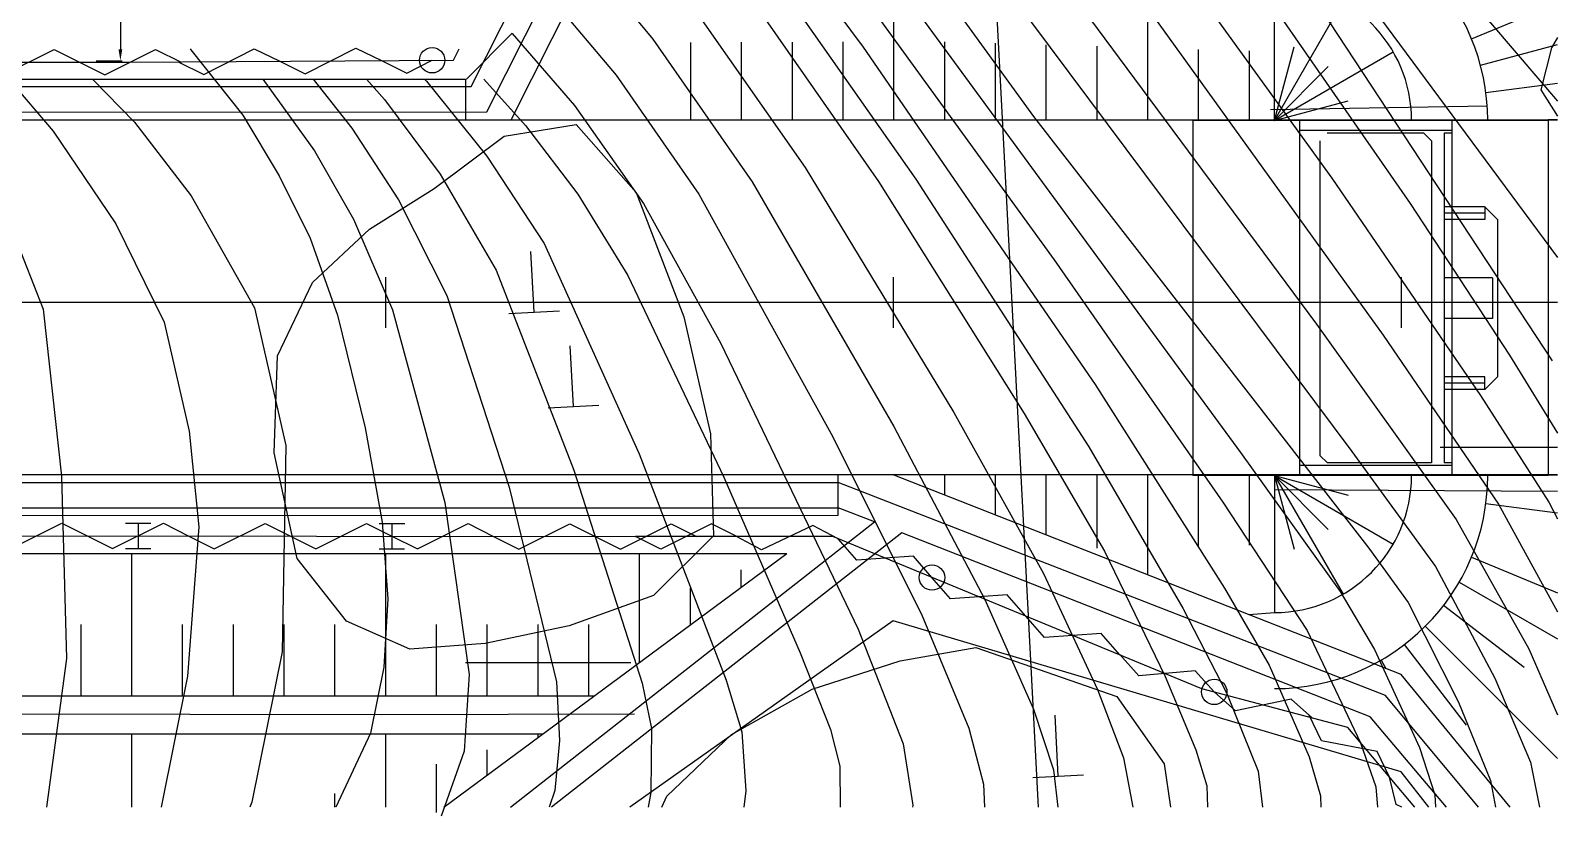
# Model space of a CAD drawing. Extents: x -149224 to -148798, y -3737 to -3590.
# Drawn here: x -148858.3 to -148797.8, y -3701.8 to -3670.8 of the extents above; entities that cross this region are included whole.
import ezdxf

# ---------------------------------------------------------------- set-up
doc = ezdxf.new("R2010")
doc.units = 0
doc.header["$MEASUREMENT"] = 0
doc.layers.get('DEFPOINTS').update_dxf_attribs({"linetype": 'CONTINUOUS'})
doc.layers.add('TZ-BASE', color=253, linetype='CONTINUOUS')
doc.layers.add('TZ-DIMS', color=1, linetype='CONTINUOUS')
doc.styles.get("Standard").update_dxf_attribs({"font": 'GulimChe.ttf'})
doc.linetypes.add('I_LINE', pattern='A,3.5,["I",Standard,S=1,R=0,X=-1,Y=-0.5],3.5', length=7)
doc.dimstyles.new('D150', dxfattribs={"dimscale": 0.15, "dimtxt": 3, "dimasz": 3, "dimexe": 0.5, "dimexo": 0.5, "dimgap": 0.5, "dimtad": 1, "dimdec": 0, "dimzin": 1, "dimdsep": 46, "dimlunit": 6, "dimtxsty": 'Standard', "dimcen": 1, "dimclrd": 1, "dimclre": 1, "dimclrt": 3, "dimadec": 0, "dimazin": 0, "dimtfac": 1, "dimtdec": 0, "dimtix": 1, "dimtmove": 2, "dimatfit": 3, "dimfxl": 0, "dimtvp": 2, "dimlwd": -1, "dimlwe": -1, "dimarcsym": 0})

# ---------------------------------------------------------------- blocks, each defined once
blk = doc.blocks.new('*D22')
at = {"layer": 'DEFPOINTS', "color": 0, "linetype": 'ByBlock'}
for p in [(-148855.749, -3665.822, -302.872), (-148855.749, -3672.022, -302.872), (-148854.724, -3672.022)]:
    blk.add_point(p, dxfattribs=at)
at = {"layer": 'TZ-DIMS', "color": 1, "linetype": 'ByBlock'}
for p, q in [((-148855.674, -3665.822), (-148854.649, -3665.822)), ((-148854.724, -3666.272), (-148854.724, -3671.572)), ((-148855.674, -3672.022), (-148854.649, -3672.022))]:
    blk.add_line(p, q, dxfattribs=at)
for points in [[(-148854.799, -3666.272), (-148854.649, -3666.272), (-148854.724, -3665.822)], [(-148854.799, -3671.572), (-148854.649, -3671.572), (-148854.724, -3672.022)]]:
    blk.add_solid(points, dxfattribs=at)
at = {"layer": 'TZ-DIMS', "color": 3, "linetype": 'ByBlock', "insert": (-148855.03, -3668.922), "char_height": 0.45, "attachment_point": 5, "rotation": 90}
blk.add_mtext('6.2', dxfattribs=at)

msp = doc.modelspace()

# ---------------------------------------------------------------- linework, layer by layer
at = {"layer": 'TZ-BASE'}
for p, q in [((-148818.563, -3701.439), (-148822.637, -3623.439)), ((-148840.91, -3673.04), (-148825.531, -3642.476)), ((-148840.293, -3674.04), (-148824.91, -3643.467)), ((-148839.328, -3674.346), (-148824.29, -3644.459)), ((-148825.847, -3657.814, 108), (-148807.61, -3682.409, 108)), ((-148827.392, -3659.035, 109), (-148806.219, -3687.42, 109)), ((-148829.08, -3660.007, 110), (-148818.758, -3674.213, 110)), ((-148830.22, -3660.701, 111), (-148810.604, -3687.464, 111)), ((-148831.314, -3661.412, 112), (-148817.945, -3679.868, 112)), ((-148832.544, -3661.951, 113), (-148825.467, -3671.485, 113)), ((-148816.39, -3663.649, 106), (-148807.013, -3676.643, 106)), ((-148838.007, -3666.062, 117), (-148833.752, -3671.166, 117)), ((-148824.273, -3668.161), (-148824.273, -3674.377)), ((-148814.273, -3668.566), (-148814.273, -3674.377)), ((-148808.454, -3668.447, 104), (-148798.329, -3683.845, 104)), ((-148838.273, -3668.947, 118), (-148835.204, -3672.592, 118)), ((-148830.133, -3669.215, 115), (-148824.873, -3676.781, 115)), ((-148810.087, -3668.751, 105), (-148803.932, -3677.649, 105)), ((-148809.273, -3674.371), (-148809.273, -3668.971)), ((-148802.088, -3668.962, 102), (-148798.122, -3673.61, 102)), ((-148832.271, -3669.775, 116), (-148827.755, -3676.233, 116)), ((-148828.205, -3669.848, 114), (-148823.4, -3676.689, 114)), ((-148809.273, -3674.371), (-148806.573, -3669.694)), ((-148801.513, -3671.156), (-148797.817, -3669.625)), ((-148814.068, -3670.23, 107), (-148804.988, -3682.84, 107)), ((-148805.137, -3670.307, 103), (-148798.122, -3679.775, 103)), ((-148839.288, -3670.936), (-148841.091, -3672.74)), ((-148839.288, -3670.941, 119), (-148836.841, -3673.782, 119)), ((-148798.122, -3671.102, 100.249), (-148798.365, -3671.516, 100.249)), ((-148859.335, -3672.573), (-148857.335, -3671.575)), ((-148857.335, -3671.575), (-148856.335, -3672.075)), ((-148855.335, -3672.576), (-148853.335, -3671.577)), ((-148853.335, -3671.577), (-148852.335, -3672.078)), ((-148851.978, -3671.552, 125), (-148851.947, -3671.584, 125)), ((-148851.947, -3671.584, 125), (-148849.907, -3674.16, 125)), ((-148851.444, -3672.557), (-148849.45, -3671.545)), ((-148849.45, -3671.545), (-148848.447, -3672.039)), ((-148847.444, -3672.532), (-148845.45, -3671.52)), ((-148845.45, -3671.52), (-148844.447, -3672.013)), ((-148841.611, -3671.996), (-148841.387, -3671.552)), ((-148833.752, -3671.166, 117), (-148829.837, -3676.798, 117)), ((-148832.273, -3671.295), (-148832.273, -3674.378)), ((-148830.273, -3671.29), (-148830.273, -3674.378)), ((-148828.273, -3671.285), (-148828.273, -3674.377)), ((-148826.273, -3671.279), (-148826.273, -3674.377)), ((-148825.467, -3671.485, 113), (-148816.339, -3684.784, 113)), ((-148822.273, -3671.269), (-148822.273, -3674.377)), ((-148820.273, -3671.33), (-148820.273, -3674.377)), ((-148818.273, -3671.39), (-148818.273, -3674.377)), ((-148816.273, -3671.451), (-148816.273, -3674.377)), ((-148814.273, -3671.512), (-148814.273, -3674.377)), ((-148812.273, -3671.572), (-148812.273, -3674.377)), ((-148810.273, -3671.633), (-148810.273, -3674.377)), ((-148809.273, -3674.371), (-148808.497, -3671.473)), ((-148809.273, -3674.371), (-148804.597, -3671.67)), ((-148801.159, -3672.196), (-148798.122, -3671.382)), ((-148798.365, -3671.516, 100.249), (-148798.786, -3673.171, 100.249)), ((-148918.122, -3672.036), (-148854.447, -3672.076)), ((-148856.335, -3672.075), (-148855.335, -3672.576)), ((-148854.447, -3672.076), (-148841.611, -3671.996)), ((-148852.447, -3672.064), (-148851.444, -3672.557)), ((-148848.447, -3672.039), (-148847.444, -3672.532)), ((-148844.447, -3672.013), (-148843.444, -3672.507)), ((-148843.444, -3672.507), (-148842.447, -3672.001)), ((-148809.273, -3674.371), (-148807.152, -3672.249)), ((-148918.122, -3672.744), (-148841.13, -3672.74)), ((-148859.112, -3672.74, 127), (-148857.37, -3674.793, 127)), ((-148855.82, -3672.74, 126), (-148854.17, -3674.437, 126)), ((-148849.108, -3672.74, 124), (-148847.08, -3675.575, 124)), ((-148847.13, -3672.74, 123), (-148845.607, -3674.684, 123)), ((-148845.031, -3672.74, 122), (-148844.317, -3673.546, 122)), ((-148842.747, -3672.74, 121), (-148842.673, -3672.819, 121)), ((-148842.673, -3672.819, 121), (-148840.289, -3675.781, 121)), ((-148841.13, -3672.74), (-148841.13, -3674.346)), ((-148840.404, -3672.74, 120), (-148838.773, -3674.575, 120)), ((-148835.204, -3672.592, 118), (-148831.949, -3677.286, 118)), ((-148800.945, -3673.274), (-148798.122, -3672.902)), ((-148918.122, -3673.044), (-148840.91, -3673.04)), ((-148798.786, -3673.171, 100.249), (-148798.122, -3674.204, 100.249)), ((-148918.122, -3674.044), (-148840.293, -3674.04)), ((-148844.317, -3673.546, 122), (-148842.135, -3676.497, 122)), ((-148836.841, -3673.782, 119), (-148834.124, -3677.648, 119)), ((-148809.422, -3673.937), (-148800.877, -3673.791)), ((-148809.273, -3674.371), (-148806.375, -3673.594)), ((-148918.122, -3674.35), (-148798.122, -3674.344)), ((-148854.17, -3674.437, 126), (-148851.937, -3677.347, 126)), ((-148849.907, -3674.16, 125), (-148848.465, -3676.557, 125)), ((-148845.607, -3674.684, 123), (-148843.773, -3677.504, 123)), ((-148839.613, -3674.987, 121.307), (-148836.775, -3674.537, 121.307)), ((-148838.773, -3674.575, 120), (-148836.706, -3677.275, 120)), ((-148836.775, -3674.537, 121.307), (-148834.417, -3677.214, 121.307)), ((-148818.758, -3674.213, 110), (-148805.559, -3691.235, 110)), ((-148798.49, -3674.375), (-148812.49, -3674.376)), ((-148812.49, -3674.376), (-148812.489, -3688.376)), ((-148808.29, -3674.375), (-148808.289, -3688.375)), ((-148802.29, -3674.375), (-148802.289, -3688.375)), ((-148798.49, -3674.338), (-148798.122, -3674.338)), ((-148798.49, -3674.375), (-148798.489, -3688.375)), ((-148857.37, -3674.793, 127), (-148854.908, -3678.448, 127)), ((-148842.36, -3677.06, 121.307), (-148839.613, -3674.987, 121.307)), ((-148802.29, -3674.775), (-148808.29, -3674.775)), ((-148807.49, -3675.175), (-148807.489, -3687.575)), ((-148803.39, -3674.875), (-148807.19, -3674.875)), ((-148803.09, -3675.175), (-148803.39, -3674.875)), ((-148803.09, -3675.175), (-148803.089, -3687.875)), ((-148802.59, -3674.875), (-148802.589, -3687.875)), ((-148802.29, -3674.875), (-148802.59, -3674.875)), ((-148847.08, -3675.575, 124), (-148845.544, -3678.259, 124)), ((-148840.289, -3675.781, 121), (-148838.035, -3679.23, 121)), ((-148842.135, -3676.497, 122), (-148839.92, -3680.278, 122)), ((-148827.755, -3676.233, 116), (-148821.904, -3685.892, 116)), ((-148848.465, -3676.557, 125), (-148847.252, -3679.02, 125)), ((-148844.913, -3678.664, 121.307), (-148842.36, -3677.06, 121.307)), ((-148829.837, -3676.798, 117), (-148824.269, -3686.435, 117)), ((-148824.873, -3676.781, 115), (-148819.128, -3685.924, 115)), ((-148823.4, -3676.689, 114), (-148816.588, -3687.24, 114)), ((-148807.013, -3676.643, 106), (-148801.155, -3685.212, 106)), ((-148851.937, -3677.347, 126), (-148849.436, -3681.758, 126)), ((-148843.773, -3677.504, 123), (-148841.862, -3681.278, 123)), ((-148836.706, -3677.275, 120), (-148834.742, -3680.486, 120)), ((-148834.417, -3677.214, 121.307), (-148832.527, -3682.111, 121.307)), ((-148834.124, -3677.648, 119), (-148831.071, -3683.17, 119)), ((-148831.949, -3677.286, 118), (-148826.669, -3686.849, 118)), ((-148803.932, -3677.649, 105), (-148800.01, -3683.622, 105)), ((-148859.289, -3677.921, 128), (-148857.761, -3681.814, 128)), ((-148845.544, -3678.259, 124), (-148844.001, -3681.843, 124)), ((-148800.99, -3677.775), (-148802.59, -3677.775)), ((-148800.989, -3678.025), (-148802.589, -3678.025)), ((-148800.989, -3678.275), (-148802.589, -3678.275)), ((-148800.99, -3677.775), (-148800.989, -3678.275)), ((-148800.489, -3678.275), (-148800.99, -3677.775)), ((-148800.489, -3678.275), (-148800.489, -3684.475)), ((-148854.908, -3678.448, 127), (-148853.002, -3682.323, 127)), ((-148847.152, -3680.764, 121.307), (-148844.913, -3678.664, 121.307)), ((-148847.252, -3679.02, 125), (-148846.178, -3682.05, 125)), ((-148838.431, -3681.93, 121.194), (-148838.556, -3679.533, 121.194)), ((-148838.035, -3679.23, 121), (-148834.286, -3687.515, 121)), ((-148817.945, -3679.868, 112), (-148811.301, -3689.423, 112)), ((-148848.534, -3683.65, 121.307), (-148847.152, -3680.764, 121.307)), ((-148844.288, -3680.552), (-148844.288, -3682.552)), ((-148839.92, -3680.278, 122), (-148836.86, -3688.157, 122)), ((-148834.742, -3680.486, 120), (-148830.953, -3688.438, 120)), ((-148824.288, -3680.552), (-148824.288, -3682.552)), ((-148804.288, -3680.552), (-148804.288, -3682.552)), ((-148800.689, -3680.575), (-148802.589, -3680.575)), ((-148800.689, -3680.575), (-148800.689, -3682.175)), ((-148841.862, -3681.278, 123), (-148839.407, -3688.827, 123)), ((-148798.122, -3681.552), (-148918.122, -3681.552)), ((-148857.761, -3681.814, 128), (-148857.039, -3688.399, 128)), ((-148849.436, -3681.758, 126), (-148848.206, -3687.181, 126)), ((-148844.001, -3681.843, 124), (-148841.952, -3689.437, 124)), ((-148839.43, -3681.982, 121.194), (-148837.432, -3681.878, 121.194)), ((-148853.002, -3682.323, 127), (-148852.02, -3686.623, 127)), ((-148846.178, -3682.05, 125), (-148845.081, -3686.488, 125)), ((-148832.527, -3682.111, 121.307), (-148831.481, -3686.731, 121.307)), ((-148807.61, -3682.409, 108), (-148802.121, -3690.099, 108)), ((-148800.689, -3682.175), (-148802.589, -3682.175)), ((-148831.071, -3683.17, 119), (-148825.661, -3694.427, 119)), ((-148804.988, -3682.84, 107), (-148800.448, -3689.496, 107)), ((-148848.665, -3687.479, 121.307), (-148848.534, -3683.65, 121.307)), ((-148836.882, -3685.651, 121.175), (-148837.007, -3683.254, 121.175)), ((-148800.01, -3683.622, 105), (-148798.122, -3686.703, 105)), ((-148816.339, -3684.784, 113), (-148811.239, -3692.808, 113)), ((-148800.989, -3684.475), (-148802.589, -3684.475)), ((-148800.989, -3684.725), (-148802.589, -3684.725)), ((-148800.989, -3684.975), (-148802.589, -3684.975)), ((-148800.989, -3684.975), (-148800.989, -3684.475)), ((-148800.489, -3684.475), (-148800.989, -3684.975)), ((-148837.88, -3685.703, 121.175), (-148835.883, -3685.599, 121.175)), ((-148801.155, -3685.212, 106), (-148798.469, -3689.426, 106)), ((-148821.904, -3685.892, 116), (-148818.374, -3692.235, 116)), ((-148819.128, -3685.924, 115), (-148815.965, -3691.357, 115)), ((-148852.02, -3686.623, 127), (-148851.635, -3690.388, 127)), ((-148845.081, -3686.488, 125), (-148844.42, -3690.205, 125)), ((-148831.481, -3686.731, 121.307), (-148831.37, -3690.753, 121.307)), ((-148824.269, -3686.435, 117), (-148820.675, -3693.253, 117)), ((-148848.206, -3687.181, 126), (-148848.348, -3695.324, 126)), ((-148826.669, -3686.849, 118), (-148823.147, -3693.907, 118)), ((-148816.588, -3687.24, 114), (-148812.881, -3693.6, 114)), ((-148806.219, -3687.42, 109), (-148802.925, -3691.955, 109)), ((-148847.764, -3691.644, 121.307), (-148848.665, -3687.479, 121.307)), ((-148834.286, -3687.515, 121), (-148830.87, -3696.443, 121)), ((-148810.604, -3687.464, 111), (-148806.682, -3692.941, 111)), ((-148802.289, -3687.975), (-148808.289, -3687.975)), ((-148807.489, -3687.575), (-148807.189, -3687.875)), ((-148803.089, -3687.875), (-148807.189, -3687.875)), ((-148802.289, -3687.875), (-148802.589, -3687.875)), ((-148798.122, -3688.338), (-148918.122, -3688.344)), ((-148857.039, -3688.399, 128), (-148856.853, -3695.579, 128)), ((-148836.86, -3688.157, 122), (-148834.172, -3696.555, 122)), ((-148830.953, -3688.438, 120), (-148827.948, -3695.365, 120)), ((-148826.45, -3689.939), (-148826.45, -3688.339)), ((-148804.287, -3696.208), (-148824.287, -3688.339)), ((-148822.273, -3688.371), (-148822.272, -3689.132)), ((-148820.273, -3688.371), (-148820.272, -3689.919)), ((-148818.273, -3688.371), (-148818.272, -3690.705)), ((-148816.273, -3688.37), (-148816.272, -3691.233)), ((-148814.273, -3688.37), (-148814.272, -3691.192)), ((-148814.273, -3688.37), (-148814.272, -3692.279)), ((-148798.489, -3688.375), (-148812.489, -3688.376)), ((-148812.273, -3688.37), (-148812.272, -3691.151)), ((-148810.273, -3688.37), (-148810.272, -3691.111)), ((-148809.272, -3688.371), (-148806.375, -3689.147)), ((-148809.272, -3688.371), (-148804.596, -3691.07)), ((-148809.272, -3688.371), (-148807.151, -3690.492)), ((-148809.272, -3688.371), (-148806.572, -3693.047)), ((-148809.272, -3688.371), (-148808.496, -3691.268)), ((-148809.272, -3688.371), (-148809.272, -3693.771)), ((-148798.489, -3688.338), (-148798.122, -3688.338)), ((-148918.122, -3688.644), (-148826.45, -3688.639)), ((-148839.407, -3688.827, 123), (-148837.547, -3696.506, 123)), ((-148804.894, -3697.044), (-148826.45, -3688.639)), ((-148809.24, -3688.922), (-148798.122, -3688.991)), ((-148893.785, -3689.643), (-148826.45, -3689.639)), ((-148841.952, -3689.437, 124), (-148840.982, -3696.212, 124)), ((-148825.021, -3690.201), (-148826.45, -3689.639)), ((-148825.021, -3690.201), (-148826.45, -3689.639)), ((-148811.301, -3689.423, 112), (-148807.989, -3694.477, 112)), ((-148800.944, -3689.467), (-148798.122, -3689.838)), ((-148800.448, -3689.496, 107), (-148798.122, -3693.74, 107)), ((-148798.469, -3689.426, 106), (-148798.122, -3690.079, 106)), ((-148893.784, -3689.943), (-148826.45, -3689.939)), ((-148859.029, -3691.246), (-148857.028, -3690.249)), ((-148857.028, -3690.249), (-148856.029, -3690.75)), ((-148855.029, -3691.251), (-148853.028, -3690.254)), ((-148854.528, -3690.252), (-148853.528, -3690.253)), ((-148854.028, -3690.252), (-148854.029, -3691.252)), ((-148853.028, -3690.254), (-148852.029, -3690.755)), ((-148851.635, -3690.388, 127), (-148852.085, -3696.277, 127)), ((-148851.029, -3691.256), (-148849.028, -3690.258)), ((-148849.028, -3690.258), (-148848.029, -3690.76)), ((-148847.029, -3691.261), (-148845.028, -3690.263)), ((-148845.028, -3690.263), (-148844.029, -3690.765)), ((-148844.528, -3690.264), (-148843.528, -3690.265)), ((-148844.42, -3690.205, 125), (-148844.185, -3693.234, 125)), ((-148844.028, -3690.265), (-148844.029, -3691.265)), ((-148843.029, -3691.266), (-148841.028, -3690.268)), ((-148841.028, -3690.268), (-148840.029, -3690.77)), ((-148839.365, -3701.439), (-148825.02, -3690.2)), ((-148839.029, -3691.271), (-148837.028, -3690.273)), ((-148837.028, -3690.273), (-148836.029, -3690.775)), ((-148835.029, -3691.276), (-148833.028, -3690.278)), ((-148831.44, -3690.278), (-148833.441, -3691.277)), ((-148833.028, -3690.278), (-148832.029, -3690.779)), ((-148830.441, -3690.778), (-148831.44, -3690.278)), ((-148827.447, -3690.345), (-148829.468, -3691.3)), ((-148826.458, -3690.867), (-148827.447, -3690.345)), ((-148802.121, -3690.099, 108), (-148799.255, -3695.205, 108)), ((-148918.122, -3690.673), (-148834.441, -3690.776)), ((-148856.029, -3690.75), (-148855.029, -3691.251)), ((-148852.029, -3690.755), (-148851.029, -3691.256)), ((-148848.029, -3690.76), (-148847.029, -3691.261)), ((-148844.029, -3690.765), (-148843.029, -3691.266)), ((-148840.029, -3690.77), (-148839.029, -3691.271)), ((-148823.942, -3690.626), (-148837.744, -3701.439)), ((-148836.029, -3690.775), (-148835.029, -3691.276)), ((-148826.671, -3690.779), (-148834.441, -3690.776)), ((-148833.441, -3691.277), (-148834.441, -3690.776)), ((-148831.37, -3690.753, 121.307), (-148833.726, -3693.096, 121.307)), ((-148829.468, -3691.3), (-148830.457, -3690.778)), ((-148812.126, -3696.775), (-148826.671, -3690.779)), ((-148825.724, -3691.711), (-148826.458, -3690.867)), ((-148805.502, -3697.879), (-148823.942, -3690.626)), ((-148918.122, -3691.444), (-148828.477, -3691.439)), ((-148854.529, -3691.252), (-148853.529, -3691.253)), ((-148854.287, -3691.441), (-148854.287, -3697.05)), ((-148845.819, -3694.107, 121.307), (-148847.764, -3691.644, 121.307)), ((-148844.529, -3691.264), (-148843.529, -3691.265)), ((-148844.287, -3691.44), (-148844.287, -3697.05)), ((-148841.988, -3701.439), (-148828.477, -3691.439)), ((-148834.287, -3691.44), (-148834.287, -3695.739)), ((-148823.494, -3691.548), (-148825.724, -3691.711)), ((-148822.76, -3692.392), (-148823.494, -3691.548)), ((-148815.965, -3691.357, 115), (-148813.581, -3696.288, 115)), ((-148805.559, -3691.235, 110), (-148804.003, -3693.373, 110)), ((-148801.512, -3691.585), (-148798.122, -3692.989)), ((-148830.287, -3692.09), (-148830.287, -3692.779)), ((-148818.374, -3692.235, 116), (-148816.239, -3696.804, 116)), ((-148802.925, -3691.955, 109), (-148800.589, -3696.358, 109)), ((-148832.287, -3692.808), (-148832.287, -3694.259)), ((-148822.026, -3693.235), (-148822.76, -3692.392)), ((-148811.239, -3692.808, 113), (-148809.48, -3695.841, 113)), ((-148801.998, -3692.57), (-148798.122, -3694.808)), ((-148844.185, -3693.234, 125), (-148844.344, -3695.928, 125)), ((-148833.726, -3693.096, 121.307), (-148837.046, -3694.293, 121.307)), ((-148819.796, -3693.072), (-148822.026, -3693.235)), ((-148820.675, -3693.253, 117), (-148818.767, -3697.584, 117)), ((-148819.062, -3693.916), (-148819.796, -3693.072)), ((-148806.682, -3692.941, 111), (-148805.327, -3695.223, 111)), ((-148804.003, -3693.373, 110), (-148802.025, -3697.299, 110)), ((-148823.147, -3693.907, 118), (-148821.307, -3698.335, 118)), ((-148818.328, -3694.759), (-148819.062, -3693.916)), ((-148812.881, -3693.6, 114), (-148811.144, -3696.967, 114)), ((-148810.275, -3693.852), (-148809.272, -3693.771)), ((-148802.608, -3693.484), (-148799.434, -3695.919)), ((-148856.287, -3694.246), (-148856.287, -3697.05)), ((-148852.287, -3694.245), (-148852.287, -3697.05)), ((-148850.287, -3694.245), (-148850.287, -3697.05)), ((-148848.287, -3694.245), (-148848.287, -3697.05)), ((-148846.287, -3694.245), (-148846.287, -3697.05)), ((-148843.326, -3695.219, 121.307), (-148845.819, -3694.107, 121.307)), ((-148842.287, -3694.245), (-148842.287, -3697.05)), ((-148837.046, -3694.293, 121.307), (-148840.359, -3694.998, 121.307)), ((-148840.287, -3694.245), (-148840.287, -3697.05)), ((-148838.287, -3694.245), (-148838.287, -3697.05)), ((-148836.287, -3694.245), (-148836.287, -3697.049)), ((-148824.287, -3694.099), (-148834.66, -3701.439)), ((-148824.287, -3694.099), (-148834.66, -3701.439)), ((-148825.661, -3694.427, 119), (-148823.9, -3698.947, 119)), ((-148804.287, -3700.048), (-148824.287, -3694.099)), ((-148804.287, -3700.048), (-148824.287, -3694.099)), ((-148816.097, -3694.597), (-148818.328, -3694.759)), ((-148815.363, -3695.44), (-148816.097, -3694.597)), ((-148807.989, -3694.477, 112), (-148805.883, -3698.903, 112)), ((-148803.332, -3694.31), (-148798.122, -3699.52)), ((-148840.359, -3694.998, 121.307), (-148843.326, -3695.219, 121.307)), ((-148824.008, -3695.672, 119.25), (-148821.037, -3695.15, 119.25)), ((-148821.037, -3695.15, 119.25), (-148815.48, -3697.081, 119.25)), ((-148805.327, -3695.223, 111), (-148803.557, -3699.095, 111)), ((-148804.158, -3695.035), (-148801.723, -3698.208)), ((-148799.255, -3695.205, 108), (-148798.122, -3697.804, 108)), ((-148856.853, -3695.579, 128), (-148857.628, -3701.439, 128)), ((-148848.348, -3695.324, 126), (-148849.553, -3701.253, 126)), ((-148841.13, -3695.74), (-148834.625, -3695.74)), ((-148827.948, -3695.365, 120), (-148826.758, -3698.388, 120)), ((-148827.478, -3696.792, 119.25), (-148824.008, -3695.672, 119.25)), ((-148814.618, -3696.265), (-148815.364, -3695.432)), ((-148809.48, -3695.841, 113), (-148807.902, -3699.461, 113)), ((-148805.072, -3695.645), (-148804.882, -3695.974)), ((-148852.085, -3696.277, 127), (-148853.12, -3701.439, 127)), ((-148844.344, -3695.928, 125), (-148844.88, -3698.522, 125)), ((-148840.982, -3696.212, 124), (-148841.187, -3699.234, 124)), ((-148830.87, -3696.443, 121), (-148830.248, -3698.468, 121)), ((-148812.391, -3696.07), (-148814.618, -3696.265)), ((-148813.581, -3696.288, 115), (-148812.375, -3699.184, 115)), ((-148811.644, -3696.902), (-148812.391, -3696.07)), ((-148799.983, -3701.439), (-148804.287, -3696.208)), ((-148800.589, -3696.358, 109), (-148799.189, -3699.676, 109)), ((-148918.122, -3697.054), (-148836.057, -3697.049)), ((-148837.547, -3696.506, 123), (-148837.433, -3698.811, 123)), ((-148834.172, -3696.555, 122), (-148833.802, -3698.341, 122)), ((-148830.655, -3698.576, 119.25), (-148827.478, -3696.792, 119.25)), ((-148816.239, -3696.804, 116), (-148815.218, -3699.502, 116)), ((-148815.48, -3697.081, 119.25), (-148813.613, -3699.732, 119.25)), ((-148806.388, -3698.298), (-148812.126, -3696.775)), ((-148810.806, -3697.642), (-148811.644, -3696.902)), ((-148811.144, -3696.967, 114), (-148809.92, -3700.02, 114)), ((-148801.231, -3701.439), (-148804.894, -3697.044)), ((-148818.767, -3697.584, 117), (-148817.976, -3699.977, 117)), ((-148808.617, -3697.189), (-148810.806, -3697.642)), ((-148807.778, -3697.929), (-148808.617, -3697.189)), ((-148802.025, -3697.299, 110), (-148800.762, -3700.39, 110)), ((-148884.255, -3697.732), (-148844.429, -3697.785)), ((-148844.429, -3697.785), (-148834.473, -3697.769)), ((-148817.79, -3700.217, 117.231), (-148817.915, -3697.821, 117.231)), ((-148807.42, -3698.825), (-148807.909, -3697.819)), ((-148803.741, -3701.439), (-148806.388, -3698.298)), ((-148802.497, -3701.439), (-148805.502, -3697.879)), ((-148918.122, -3698.554), (-148838.084, -3698.55)), ((-148854.287, -3698.55), (-148854.287, -3701.439)), ((-148844.88, -3698.522, 125), (-148846.235, -3701.439, 125)), ((-148844.287, -3698.55), (-148844.287, -3701.439)), ((-148838.287, -3698.55), (-148838.287, -3698.7)), ((-148837.433, -3698.811, 123), (-148837.616, -3700.783, 123)), ((-148833.802, -3698.341, 122), (-148833.831, -3700.871, 122)), ((-148833.201, -3701.01, 119.25), (-148830.655, -3698.576, 119.25)), ((-148830.248, -3698.468, 121), (-148830.094, -3700.798, 121)), ((-148826.758, -3698.388, 120), (-148826.386, -3699.825, 120)), ((-148821.307, -3698.335, 118), (-148820.737, -3700.532, 118)), ((-148805.225, -3699.251), (-148807.42, -3698.825)), ((-148805.883, -3698.903, 112), (-148805.283, -3700.644, 112)), ((-148841.187, -3699.234, 124), (-148842.087, -3701.805, 124)), ((-148840.287, -3699.181), (-148840.287, -3700.18)), ((-148823.9, -3698.947, 119), (-148823.517, -3701.359, 119)), ((-148815.218, -3699.502, 116), (-148814.855, -3701.442, 116)), ((-148812.375, -3699.184, 115), (-148811.931, -3700.598, 115)), ((-148807.902, -3699.461, 113), (-148807.457, -3701.001, 113)), ((-148804.737, -3700.257), (-148805.225, -3699.251)), ((-148803.557, -3699.095, 111), (-148802.962, -3700.955, 111)), ((-148842.287, -3699.754), (-148842.287, -3701.66)), ((-148826.386, -3699.825, 120), (-148826.373, -3701.439, 120)), ((-148817.976, -3699.977, 117), (-148817.804, -3701.439, 117)), ((-148813.613, -3699.732, 119.25), (-148813.362, -3701.439, 119.25)), ((-148809.92, -3700.02, 114), (-148809.742, -3701.439, 114)), ((-148803.188, -3701.439), (-148804.287, -3700.048)), ((-148803.188, -3701.439), (-148804.287, -3700.048)), ((-148799.189, -3699.676, 109), (-148798.83, -3701.439, 109)), ((-148820.737, -3700.532, 118), (-148820.697, -3701.439, 118)), ((-148818.789, -3700.27, 117.231), (-148816.791, -3700.165, 117.231)), ((-148811.931, -3700.598, 115), (-148811.914, -3701.439, 115)), ((-148805.283, -3700.644, 112), (-148805.218, -3701.439, 112)), ((-148804.475, -3701.344), (-148804.737, -3700.257)), ((-148800.762, -3700.39, 110), (-148800.568, -3701.439, 110)), ((-148849.553, -3701.253, 126), (-148849.623, -3701.439, 126)), ((-148846.287, -3700.9), (-148846.287, -3701.439)), ((-148837.616, -3700.783, 123), (-148837.838, -3701.439, 123)), ((-148833.831, -3700.871, 122), (-148833.935, -3701.439, 122)), ((-148833.402, -3701.439, 119.25), (-148833.201, -3701.01, 119.25)), ((-148830.094, -3700.798, 121), (-148830.168, -3701.439, 121)), ((-148807.457, -3701.001, 113), (-148807.447, -3701.439, 113)), ((-148802.962, -3700.955, 111), (-148802.934, -3701.439, 111)), ((-148823.517, -3701.359, 119), (-148823.523, -3701.439, 119)), ((-148804.254, -3701.439), (-148804.475, -3701.344))]:
    msp.add_line(p, q, dxfattribs=at)
at = {"layer": 'TZ-BASE', "linetype": 'I_LINE', "ltscale": 0.2}
msp.add_line((-148802.745, -3687.256), (-148798.122, -3687.253), dxfattribs=at)
at = {"layer": 'TZ-BASE'}
for centre in [(-148842.447, -3672.001), (-148822.76, -3692.392), (-148811.644, -3696.902)]:
    msp.add_circle(centre, 0.5, dxfattribs=at)
for centre, radius, start, end in [((-148809.273, -3674.369), 8.4, 0.00261, 90.00261), ((-148809.273, -3674.369), 5.4, 0.00261, 90.00261), ((-148809.272, -3688.371), 8.4, 270.00261, 0.00261), ((-148809.272, -3688.371), 5.4, 270.00261, 0.00261)]:
    msp.add_arc(centre, radius, start, end, dxfattribs=at)

# ---------------------------------------------------------------- dimensions: what is measured, and where the dimension line sits
at = {"layer": 'TZ-DIMS', "linetype": 'ByBlock'}
dim = msp.add_linear_dim(base=(-148854.724, -3672.022), p1=(-148855.749, -3665.822, -302.872), p2=(-148855.749, -3672.022, -302.872), angle=90, dimstyle='D150', override={"dimdec": 1}, dxfattribs=at)
dim.commit()
dim.dimension.update_dxf_attribs({"geometry": '*D22', "text_midpoint": (-148855.03, -3668.922)})

doc.saveas('drawing.dxf')
